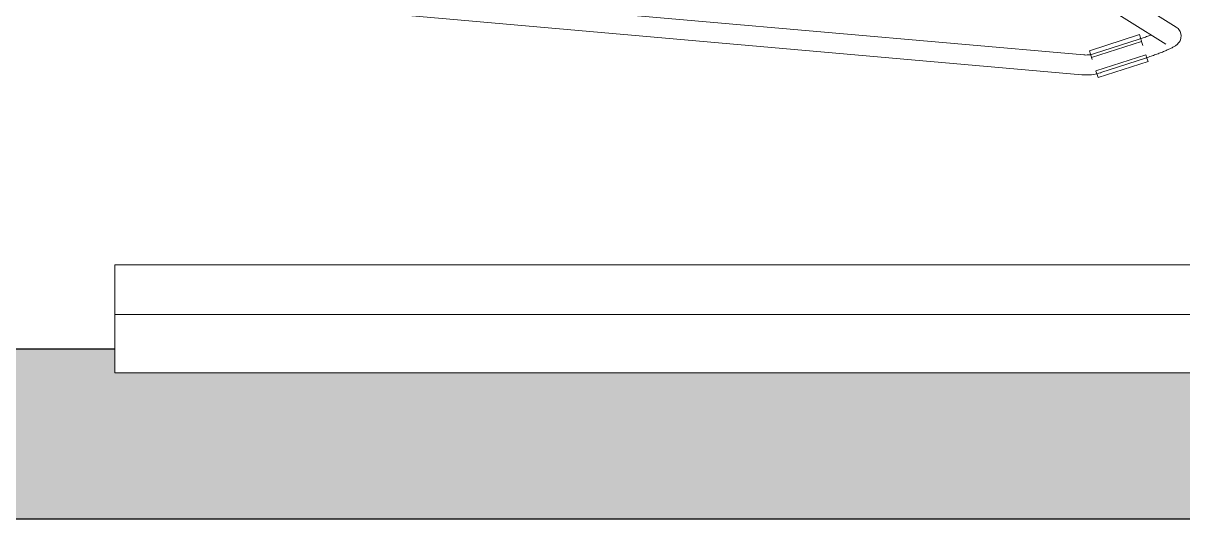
# Model space of a CAD drawing. Header units: millimetres. Extents: x 155927 to 326028, y -36033 to 97293.
# Drawn here: x 227047 to 227744, y 15119 to 15416 of the extents above; entities that cross this region are included whole.
import ezdxf

# ---------------------------------------------------------------- set-up
doc = ezdxf.new("R2010")
doc.units = ezdxf.units.MM
doc.header["$MEASUREMENT"] = 0
for name, color, linetype, lineweight in [('A-WALL-PATT', 7, 'CONTINUOUS', 9), ('I-FURN', 8, 'CONTINUOUS', 9), ('I-WALL', 7, 'CONTINUOUS', 9)]:
    doc.layers.add(name, color=color, linetype=linetype, lineweight=lineweight)

msp = doc.modelspace()

# ---------------------------------------------------------------- hatches: boundary and pattern name
at = {"layer": 'A-WALL-PATT'}
msp.add_hatch(color=256, dxfattribs=at).paths.add_polyline_path([(227102.16, 15118.61), (230379.23, 15118.61), (230379.23, 15220.61), (229502.16, 15220.61), (229502.16, 15206.31), (227102.16, 15206.31), (227102.16, 15220.61), (226452.83, 15220.61), (226452.83, 15118.61), (226933.64, 15118.61)], flags=0)

# ---------------------------------------------------------------- linework, layer by layer
at = {"layer": 'I-FURN'}
for p, q in [((227684.03, 15397.4), (227259.68, 15434.68)), ((227739.64, 15414.11), (227702.87, 15437.14)), ((227239.66, 15424.4), (227682.98, 15385.45)), ((227689.68, 15431.24), (227733.26, 15403.94)), ((227740.76, 15413.21), (227739.64, 15414.11)), ((227740.76, 15413.21), (227741.98, 15411.48)), ((227741.98, 15411.48), (227742.57, 15409.25)), ((227717.45, 15409.58), (227687.44, 15399.89)), ((227688.75, 15395.85), (227718.76, 15405.54)), ((227717.4, 15406.86), (227690.59, 15398.15)), ((227717.73, 15406.97), (227717.4, 15406.86)), ((227717.45, 15409.58), (227718.08, 15407.63)), ((227718.42, 15407.2), (227717.73, 15406.97)), ((227718.08, 15407.63), (227718.72, 15405.65)), ((227719.11, 15407.43), (227718.42, 15407.2)), ((227719.59, 15402.96), (227718.79, 15405.44)), ((227719.8, 15407.66), (227719.11, 15407.43)), ((227720.48, 15407.89), (227719.8, 15407.66)), ((227721.15, 15408.13), (227720.48, 15407.89)), ((227721.82, 15408.36), (227721.15, 15408.13)), ((227722.47, 15408.6), (227721.82, 15408.36)), ((227723.12, 15408.83), (227722.47, 15408.6)), ((227723.76, 15409.07), (227723.12, 15408.83)), ((227724.38, 15409.3), (227723.76, 15409.07)), ((227739.9, 15403.52), (227739.49, 15403.21)), ((227740.32, 15403.89), (227739.9, 15403.52)), ((227740.79, 15404.36), (227740.32, 15403.89)), ((227741.31, 15404.99), (227740.79, 15404.36)), ((227741.87, 15405.9), (227741.31, 15404.99)), ((227742.4, 15407.28), (227741.87, 15405.9)), ((227742.57, 15409.25), (227742.4, 15407.28)), ((227684.05, 15397.4), (227684.03, 15397.4)), ((227684.71, 15397.36), (227684.05, 15397.4)), ((227685.37, 15397.34), (227684.71, 15397.36)), ((227686.03, 15397.35), (227685.37, 15397.34)), ((227686.7, 15397.38), (227686.03, 15397.35)), ((227687.36, 15397.45), (227686.7, 15397.38)), ((227688.01, 15397.53), (227687.36, 15397.45)), ((227688.07, 15397.94), (227687.44, 15399.89)), ((227688.66, 15397.65), (227688.01, 15397.53)), ((227688.71, 15395.97), (227688.07, 15397.94)), ((227689.31, 15397.79), (227688.66, 15397.65)), ((227689.95, 15397.96), (227689.31, 15397.79)), ((227690.59, 15398.15), (227689.95, 15397.96)), ((227721.36, 15397.47), (227691.36, 15387.78)), ((227721.4, 15397.35), (227722.04, 15395.38)), ((227724.5, 15396.59), (227723.78, 15396.34)), ((227725.23, 15396.84), (227724.5, 15396.59)), ((227725.94, 15397.09), (227725.23, 15396.84)), ((227726.65, 15397.35), (227725.94, 15397.09)), ((227727.35, 15397.6), (227726.65, 15397.35)), ((227728.04, 15397.86), (227727.35, 15397.6)), ((227728.71, 15398.11), (227728.04, 15397.86)), ((227729.38, 15398.37), (227728.71, 15398.11)), ((227730.03, 15398.62), (227729.38, 15398.37)), ((227730.67, 15398.87), (227730.03, 15398.62)), ((227731.3, 15399.12), (227730.67, 15398.87)), ((227731.91, 15399.37), (227731.3, 15399.12)), ((227732.5, 15399.62), (227731.91, 15399.37)), ((227733.08, 15399.86), (227732.5, 15399.62)), ((227733.65, 15400.11), (227733.08, 15399.86)), ((227734.19, 15400.35), (227733.65, 15400.11)), ((227734.72, 15400.58), (227734.19, 15400.35)), ((227735.23, 15400.82), (227734.72, 15400.58)), ((227735.72, 15401.05), (227735.23, 15400.82)), ((227736.19, 15401.28), (227735.72, 15401.05)), ((227736.65, 15401.51), (227736.19, 15401.28)), ((227737.09, 15401.74), (227736.65, 15401.51)), ((227737.51, 15401.97), (227737.09, 15401.74)), ((227737.93, 15402.2), (227737.51, 15401.97)), ((227738.32, 15402.44), (227737.93, 15402.2)), ((227738.72, 15402.68), (227738.32, 15402.44)), ((227739.1, 15402.93), (227738.72, 15402.68)), ((227739.49, 15403.21), (227739.1, 15402.93)), ((227689.16, 15394.59), (227688.78, 15395.75)), ((227722.67, 15393.42), (227692.66, 15383.74)), ((227694.29, 15386.73), (227721.11, 15395.45)), ((227721.57, 15395.6), (227721.11, 15395.45)), ((227722.31, 15395.84), (227721.57, 15395.6)), ((227722.04, 15395.38), (227722.67, 15393.42)), ((227723.04, 15396.09), (227722.31, 15395.84)), ((227723.78, 15396.34), (227723.04, 15396.09)), ((227682.98, 15385.45), (227684.12, 15385.37)), ((227684.12, 15385.37), (227685.26, 15385.34)), ((227685.26, 15385.34), (227686.4, 15385.35)), ((227686.4, 15385.35), (227687.54, 15385.41)), ((227687.54, 15385.41), (227688.68, 15385.52)), ((227688.68, 15385.52), (227689.81, 15385.67)), ((227689.81, 15385.67), (227690.93, 15385.87)), ((227690.93, 15385.87), (227692.05, 15386.11)), ((227692.03, 15385.69), (227691.39, 15387.66)), ((227692.66, 15383.74), (227692.03, 15385.69)), ((227692.05, 15386.11), (227693.16, 15386.39)), ((227693.16, 15386.39), (227694.25, 15386.72)), ((227694.25, 15386.72), (227694.29, 15386.73)), ((227102.16, 15271.31), (229502.16, 15271.31)), ((227102.16, 15241.31), (227102.16, 15271.31)), ((229502.16, 15241.31), (227102.16, 15241.31)), ((227102.16, 15241.31), (227102.16, 15206.31)), ((229502.16, 15241.31), (227102.16, 15241.31)), ((227102.16, 15206.31), (229502.16, 15206.31))]:
    msp.add_line(p, q, dxfattribs=at)
at = {"layer": 'I-WALL', "lineweight": 30}
for p, q in [((227102.16, 15220.61), (226858.08, 15220.61)), ((226452.83, 15118.61), (230379.23, 15118.61))]:
    msp.add_line(p, q, dxfattribs=at)

doc.saveas('drawing.dxf')
